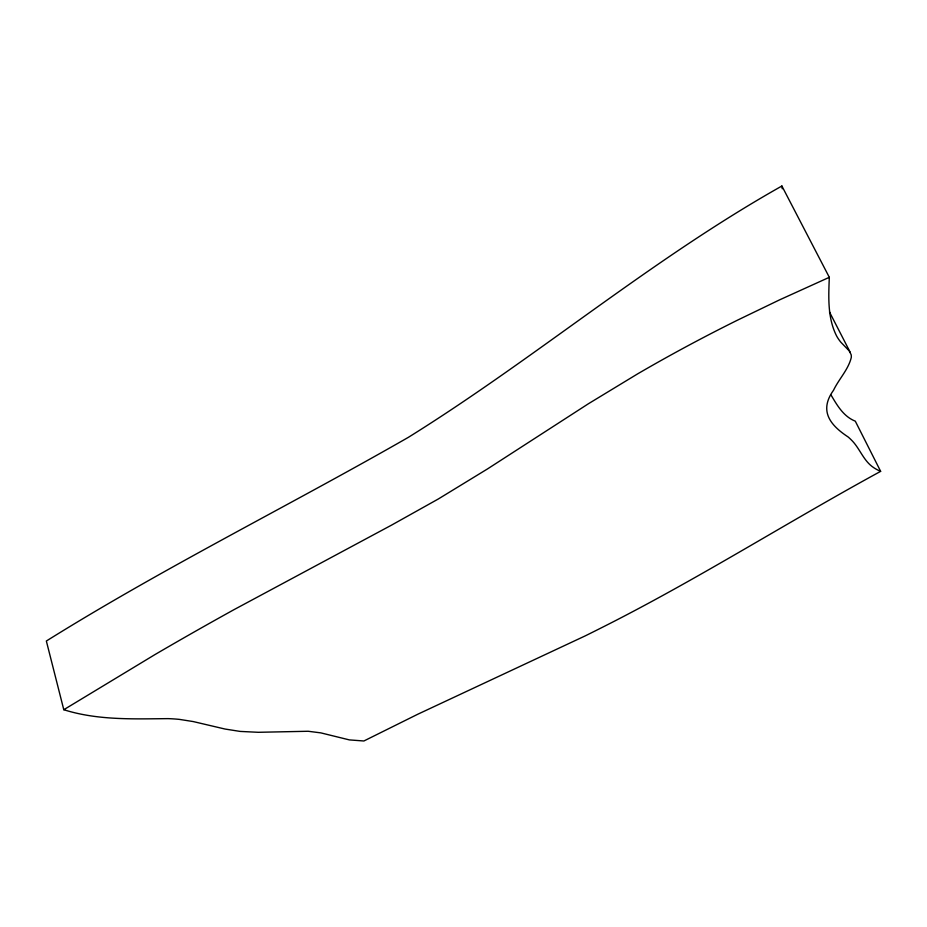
<?xml version="1.0" encoding="UTF-8"?>
<svg xmlns="http://www.w3.org/2000/svg" width="927" height="927" viewBox="0 0 927 927"><rect width="100%" height="100%" fill="white"/><g stroke="black" fill="none" stroke-linecap="round" stroke-linejoin="round"><path stroke-width="1.39" d="M829.317 277.312C828.529 296.953 827.429 318.112 836.687 336.119A325.562 113.048 -31.5 0 0 840.963 342.341L849.132 350.788L851.113 354.589A53.071 19.166 -26.4 0 1 851.253 357.637C848.228 369.78 838.854 379.085 833.547 390.221C818.483 411.171 830.662 425.458 848.054 436.918A376.153 117.323 -21.2 0 1 851.16 439.78C859.885 448.123 863.327 460.928 873.744 467.66A305.458 86.443 -28.9 0 0 880.65 471.345C786.907 522.457 696.698 579.943 601.217 627.892A1053.918 512.886 -15.5 0 1 585.169 635.91L417.868 714.196L363.882 740.986L349.409 739.908L320.812 732.875L308.17 731.264L258.297 732.295L240.128 731.415L225.018 729.039L193.222 721.565L179.479 719.398A163.546 45.446 -15.8 0 0 168.135 718.634C133.187 718.935 97.602 720.406 63.789 709.723L46.35 641.02C163.87 567.648 288.181 506.212 408.297 437.382C535.783 358.042 650.696 259.827 781.89 186.014L829.317 277.312L779.514 299.896L737.498 320.163A530.267 158.436 -25.3 0 0 637.556 373.917L588.46 403.72L487.567 468.888L438.286 499.004L391.368 525.227L233.859 609.734A1144.347 229.711 -23.1 0 0 155.087 654.508L63.789 709.723M831.113 395.134C837.174 405.4 843.582 416.559 855.297 421.171L880.65 471.345M829.468 311.947L850.337 352.561M781.89 186.014L782.261 188.784"/></g></svg>
